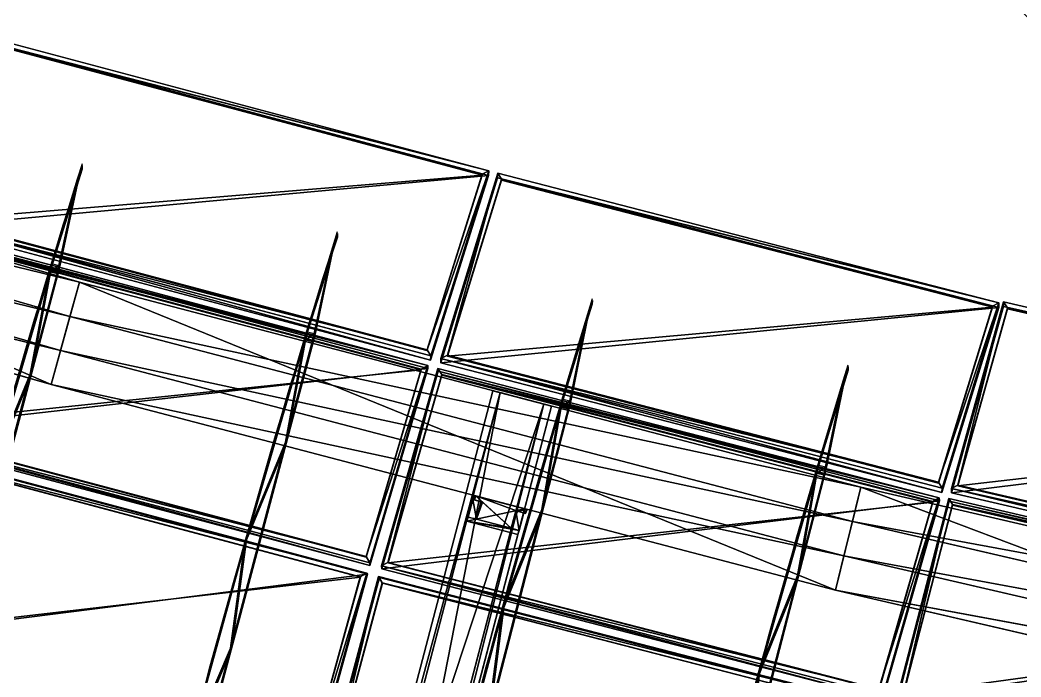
# Model space of a CAD drawing. Extents: x -372 to 678, y -263 to 741.
# Drawn here: x 123.182 to 127.896, y 26.174 to 29.269 of the extents above; entities that cross this region are included whole.
import ezdxf

# ---------------------------------------------------------------- set-up
doc = ezdxf.new("R2010")
doc.units = 0
doc.header["$LTSCALE"] = 0.0254
doc.layers.get('0').update_dxf_attribs({"linetype": 'CONTINUOUS'})
doc.layers.add('LOCATION_SNAPSHOT', color=144, linetype='CONTINUOUS')
doc.layers.add('LOCATION_TERRAIN', color=36, linetype='CONTINUOUS')

# ---------------------------------------------------------------- blocks, each defined once
blk = doc.blocks.new('LOCATION_SNAPSHOT')
at = {"color": 8}
mesh = blk.add_polyface(dxfattribs=at)
corners = [(-369.3084, -262.9446), (369.3059, 262.9472), (-371.8207, 259.3767), (371.8242, -259.3771)]
mesh.append_faces([[corners[k] for k in face] for face in [(0, 1, 2), (1, 0, 3)]], dxfattribs={"vtx0": -1, "color": 8})
blk = doc.blocks.new('LOCATION_TERRAIN')
at = {"color": 8}
mesh = blk.add_polyface(dxfattribs=at)
corners = [(131.7762, 25.5073, 4.919), (131.7163, 37.9436, 4.7628), (119.1547, 37.8831, 3.9578)]
mesh.append_faces([[corners[k] for k in face] for face in [(0, 1, 2)]], dxfattribs={"color": 8})
mesh = blk.add_polyface(dxfattribs=at)
corners = [(131.7762, 25.5073, 4.919), (119.1547, 37.8831, 3.9578), (119.2147, 25.4468, 4.0451)]
mesh.append_faces([[corners[k] for k in face] for face in [(0, 1, 2)]], dxfattribs={"color": 8})
blk = doc.blocks.new('GROUP_53')
at = {"color": 0}
for p, q in [((78.7781, 47.1716, -6.529), (75.1422, 48.0179, -6.1556)), ((78.6578, 46.6862, -6.029), (75.1422, 48.0179, -5.6556)), ((78.7781, 47.1716, -6.029), (75.1422, 48.0179, -5.6556)), ((78.6578, 46.6862, -6.029), (75.1422, 48.0179, -5.6556)), ((78.7781, 47.1716, -6.029), (75.1422, 48.0179, -5.6556)), ((78.7781, 47.1716, -6.529), (75.1422, 48.0179, -6.1556)), ((78.7781, 47.1716, -6.529), (75.1071, 47.8549, -6.1556)), ((78.738, 47.0098, -6.529), (75.1071, 47.8549, -6.1556)), ((78.7781, 47.1716, -6.529), (75.1071, 47.8549, -6.1556)), ((78.738, 47.0098, -6.529), (75.1071, 47.8549, -6.1556)), ((78.738, 47.0098, -6.279), (75.1071, 47.8549, -5.9056)), ((78.738, 47.0098, -6.279), (75.1071, 47.8549, -5.9056)), ((78.738, 47.0098, -6.279), (75.0719, 47.692, -5.9056)), ((78.6979, 46.848, -6.279), (75.0719, 47.692, -5.9056)), ((78.738, 47.0098, -6.279), (75.0719, 47.692, -5.9056)), ((78.6979, 46.848, -6.279), (75.0719, 47.692, -5.9056)), ((78.6979, 46.848, -6.529), (75.0719, 47.692, -6.1556)), ((78.6979, 46.848, -6.529), (75.0719, 47.692, -6.1556)), ((78.6979, 46.848, -6.529), (75.0368, 47.529, -6.1556)), ((78.6578, 46.6862, -6.529), (75.0368, 47.529, -6.1556)), ((78.6979, 46.848, -6.529), (75.0368, 47.529, -6.1556)), ((78.6578, 46.6862, -6.529), (75.0368, 47.529, -6.1556)), ((78.6578, 46.6862, -6.029), (75.0368, 47.529, -5.6556)), ((78.6578, 46.6862, -6.029), (75.0368, 47.529, -5.6556)), ((78.6578, 46.6862, -6.029), (78.7781, 47.1716, -6.029)), ((78.6578, 46.6862, -6.029), (78.7781, 47.1716, -6.029)), ((78.7781, 47.1716, -6.529), (78.738, 47.0098, -6.529)), ((78.7781, 47.1716, -6.529), (78.738, 47.0098, -6.529)), ((78.7781, 47.1716, -6.029), (78.7781, 47.1716, -6.529)), ((82.4706, 46.1994, -6.9053), (78.7781, 47.1716, -6.529)), ((82.3372, 45.7175, -6.4053), (78.7781, 47.1716, -6.029)), ((82.4706, 46.1994, -6.4053), (78.7781, 47.1716, -6.029)), ((82.3372, 45.7175, -6.4053), (78.7781, 47.1716, -6.029)), ((82.4706, 46.1994, -6.4053), (78.7781, 47.1716, -6.029)), ((82.4706, 46.1994, -6.9053), (78.7781, 47.1716, -6.529)), ((78.7781, 47.1716, -6.029), (78.7781, 47.1716, -6.529)), ((78.738, 47.0098, -6.279), (78.6979, 46.848, -6.279)), ((78.738, 47.0098, -6.279), (78.6979, 46.848, -6.279)), ((78.738, 47.0098, -6.529), (78.738, 47.0098, -6.279)), ((82.4706, 46.1994, -6.9053), (78.738, 47.0098, -6.529)), ((82.4262, 46.0387, -6.9053), (78.738, 47.0098, -6.529)), ((82.4706, 46.1994, -6.9053), (78.738, 47.0098, -6.529)), ((82.4262, 46.0387, -6.9053), (78.738, 47.0098, -6.529)), ((82.4262, 46.0387, -6.6553), (78.738, 47.0098, -6.279)), ((78.738, 47.0098, -6.529), (78.738, 47.0098, -6.279)), ((82.4262, 46.0387, -6.6553), (78.738, 47.0098, -6.279)), ((78.6979, 46.848, -6.529), (78.6578, 46.6862, -6.529)), ((78.6979, 46.848, -6.529), (78.6578, 46.6862, -6.529)), ((78.6979, 46.848, -6.279), (78.6979, 46.848, -6.529)), ((82.4262, 46.0387, -6.6553), (78.6979, 46.848, -6.279)), ((82.3817, 45.8781, -6.6553), (78.6979, 46.848, -6.279)), ((82.4262, 46.0387, -6.6553), (78.6979, 46.848, -6.279)), ((82.3817, 45.8781, -6.6553), (78.6979, 46.848, -6.279)), ((82.3817, 45.8781, -6.9053), (78.6979, 46.848, -6.529)), ((78.6979, 46.848, -6.279), (78.6979, 46.848, -6.529)), ((82.3817, 45.8781, -6.9053), (78.6979, 46.848, -6.529)), ((78.6578, 46.6862, -6.529), (78.6578, 46.6862, -6.029)), ((82.3817, 45.8781, -6.9053), (78.6578, 46.6862, -6.529)), ((82.3372, 45.7175, -6.9053), (78.6578, 46.6862, -6.529)), ((82.3817, 45.8781, -6.9053), (78.6578, 46.6862, -6.529)), ((82.3372, 45.7175, -6.9053), (78.6578, 46.6862, -6.529)), ((82.3372, 45.7175, -6.4053), (78.6578, 46.6862, -6.029)), ((78.6578, 46.6862, -6.529), (78.6578, 46.6862, -6.029)), ((82.3372, 45.7175, -6.4053), (78.6578, 46.6862, -6.029)), ((82.3372, 45.7175, -6.4053), (82.4706, 46.1994, -6.4053)), ((82.3372, 45.7175, -6.4053), (82.4706, 46.1994, -6.4053)), ((82.4706, 46.1994, -6.9053), (82.4262, 46.0387, -6.9053)), ((82.4706, 46.1994, -6.9053), (82.4262, 46.0387, -6.9053)), ((82.4706, 46.1994, -6.4053), (82.4706, 46.1994, -6.9053)), ((86.2204, 45.11, -7.2838), (82.4706, 46.1994, -6.9053)), ((86.0757, 44.6314, -6.7838), (82.4706, 46.1994, -6.4053)), ((86.2204, 45.11, -6.7838), (82.4706, 46.1994, -6.4053)), ((86.0757, 44.6314, -6.7838), (82.4706, 46.1994, -6.4053)), ((86.2204, 45.11, -6.7838), (82.4706, 46.1994, -6.4053)), ((86.2204, 45.11, -7.2838), (82.4706, 46.1994, -6.9053)), ((82.4706, 46.1994, -6.4053), (82.4706, 46.1994, -6.9053)), ((82.4262, 46.0387, -6.6553), (82.3817, 45.8781, -6.6553)), ((82.4262, 46.0387, -6.6553), (82.3817, 45.8781, -6.6553)), ((82.4262, 46.0387, -6.9053), (82.4262, 46.0387, -6.6553)), ((86.2204, 45.11, -7.2838), (82.4262, 46.0387, -6.9053)), ((86.1722, 44.9505, -7.2838), (82.4262, 46.0387, -6.9053)), ((86.2204, 45.11, -7.2838), (82.4262, 46.0387, -6.9053)), ((86.1722, 44.9505, -7.2838), (82.4262, 46.0387, -6.9053)), ((86.1722, 44.9505, -7.0338), (82.4262, 46.0387, -6.6553)), ((82.4262, 46.0387, -6.9053), (82.4262, 46.0387, -6.6553)), ((86.1722, 44.9505, -7.0338), (82.4262, 46.0387, -6.6553)), ((82.3817, 45.8781, -6.9053), (82.3372, 45.7175, -6.9053)), ((82.3817, 45.8781, -6.9053), (82.3372, 45.7175, -6.9053)), ((82.3817, 45.8781, -6.6553), (82.3817, 45.8781, -6.9053)), ((86.1722, 44.9505, -7.0338), (82.3817, 45.8781, -6.6553)), ((86.1239, 44.7909, -7.0338), (82.3817, 45.8781, -6.6553)), ((86.1722, 44.9505, -7.0338), (82.3817, 45.8781, -6.6553)), ((86.1239, 44.7909, -7.0338), (82.3817, 45.8781, -6.6553)), ((86.1239, 44.7909, -7.2838), (82.3817, 45.8781, -6.9053)), ((82.3817, 45.8781, -6.6553), (82.3817, 45.8781, -6.9053)), ((86.1239, 44.7909, -7.2838), (82.3817, 45.8781, -6.9053)), ((82.3372, 45.7175, -6.9053), (82.3372, 45.7175, -6.4053)), ((86.1239, 44.7909, -7.2838), (82.3372, 45.7175, -6.9053)), ((86.0757, 44.6314, -7.2838), (82.3372, 45.7175, -6.9053)), ((86.1239, 44.7909, -7.2838), (82.3372, 45.7175, -6.9053)), ((86.0757, 44.6314, -7.2838), (82.3372, 45.7175, -6.9053)), ((86.0757, 44.6314, -6.7838), (82.3372, 45.7175, -6.4053)), ((82.3372, 45.7175, -6.9053), (82.3372, 45.7175, -6.4053)), ((86.0757, 44.6314, -6.7838), (82.3372, 45.7175, -6.4053))]:
    blk.add_line(p, q, dxfattribs=at)
mesh = blk.add_polyface(dxfattribs=at)
corners = [(78.6578, 46.6862, -6.029), (75.1422, 48.0179, -5.6556), (75.0368, 47.529, -5.6556)]
mesh.append_faces([[corners[k] for k in face] for face in [(0, 1, 2)]], dxfattribs={"color": 0})
mesh = blk.add_polyface(dxfattribs=at)
corners = [(78.7781, 47.1716, -6.529), (75.1071, 47.8549, -6.1556), (75.1422, 48.0179, -6.1556)]
mesh.append_faces([[corners[k] for k in face] for face in [(0, 1, 2)]], dxfattribs={"color": 0})
mesh = blk.add_polyface(dxfattribs=at)
corners = [(78.7781, 47.1716, -6.029), (75.1422, 48.0179, -5.6556), (78.6578, 46.6862, -6.029)]
mesh.append_faces([[corners[k] for k in face] for face in [(0, 1, 2)]], dxfattribs={"color": 0})
mesh = blk.add_polyface(dxfattribs=at)
corners = [(75.1422, 48.0179, -6.1556), (78.7781, 47.1716, -6.029), (78.7781, 47.1716, -6.529), (75.1422, 48.0179, -5.6556)]
mesh.append_faces([[corners[k] for k in face] for face in [(0, 1, 2), (1, 0, 3)]], dxfattribs={"vtx0": -1, "color": 0})
mesh = blk.add_polyface(dxfattribs=at)
corners = [(78.738, 47.0098, -6.279), (75.0719, 47.692, -5.9056), (75.1071, 47.8549, -5.9056)]
mesh.append_faces([[corners[k] for k in face] for face in [(0, 1, 2)]], dxfattribs={"color": 0})
mesh = blk.add_polyface(dxfattribs=at)
corners = [(78.7781, 47.1716, -6.529), (78.738, 47.0098, -6.529), (75.1071, 47.8549, -6.1556)]
mesh.append_faces([[corners[k] for k in face] for face in [(0, 1, 2)]], dxfattribs={"color": 0})
mesh = blk.add_polyface(dxfattribs=at)
corners = [(78.738, 47.0098, -6.279), (75.1071, 47.8549, -6.1556), (78.738, 47.0098, -6.529), (75.1071, 47.8549, -5.9056)]
mesh.append_faces([[corners[k] for k in face] for face in [(0, 1, 2), (1, 0, 3)]], dxfattribs={"vtx0": -1, "color": 0})
mesh = blk.add_polyface(dxfattribs=at)
corners = [(78.6979, 46.848, -6.529), (75.0368, 47.529, -6.1556), (75.0719, 47.692, -6.1556)]
mesh.append_faces([[corners[k] for k in face] for face in [(0, 1, 2)]], dxfattribs={"color": 0})
mesh = blk.add_polyface(dxfattribs=at)
corners = [(78.738, 47.0098, -6.279), (78.6979, 46.848, -6.279), (75.0719, 47.692, -5.9056)]
mesh.append_faces([[corners[k] for k in face] for face in [(0, 1, 2)]], dxfattribs={"color": 0})
mesh = blk.add_polyface(dxfattribs=at)
corners = [(75.0719, 47.692, -6.1556), (78.6979, 46.848, -6.279), (78.6979, 46.848, -6.529), (75.0719, 47.692, -5.9056)]
mesh.append_faces([[corners[k] for k in face] for face in [(0, 1, 2), (1, 0, 3)]], dxfattribs={"vtx0": -1, "color": 0})
mesh = blk.add_polyface(dxfattribs=at)
corners = [(78.6979, 46.848, -6.529), (78.6578, 46.6862, -6.529), (75.0368, 47.529, -6.1556)]
mesh.append_faces([[corners[k] for k in face] for face in [(0, 1, 2)]], dxfattribs={"color": 0})
mesh = blk.add_polyface(dxfattribs=at)
corners = [(78.6578, 46.6862, -6.029), (75.0368, 47.529, -6.1556), (78.6578, 46.6862, -6.529), (75.0368, 47.529, -5.6556)]
mesh.append_faces([[corners[k] for k in face] for face in [(0, 1, 2), (1, 0, 3)]], dxfattribs={"vtx0": -1, "color": 0})
mesh = blk.add_polyface(dxfattribs=at)
corners = [(82.3372, 45.7175, -6.4053), (78.7781, 47.1716, -6.029), (78.6578, 46.6862, -6.029)]
mesh.append_faces([[corners[k] for k in face] for face in [(0, 1, 2)]], dxfattribs={"color": 0})
mesh = blk.add_polyface(dxfattribs=at)
corners = [(82.4706, 46.1994, -6.9053), (78.738, 47.0098, -6.529), (78.7781, 47.1716, -6.529)]
mesh.append_faces([[corners[k] for k in face] for face in [(0, 1, 2)]], dxfattribs={"color": 0})
mesh = blk.add_polyface(dxfattribs=at)
corners = [(82.4706, 46.1994, -6.4053), (78.7781, 47.1716, -6.029), (82.3372, 45.7175, -6.4053)]
mesh.append_faces([[corners[k] for k in face] for face in [(0, 1, 2)]], dxfattribs={"color": 0})
mesh = blk.add_polyface(dxfattribs=at)
corners = [(78.7781, 47.1716, -6.529), (82.4706, 46.1994, -6.4053), (82.4706, 46.1994, -6.9053), (78.7781, 47.1716, -6.029)]
mesh.append_faces([[corners[k] for k in face] for face in [(0, 1, 2), (1, 0, 3)]], dxfattribs={"vtx0": -1, "color": 0})
mesh = blk.add_polyface(dxfattribs=at)
corners = [(82.4262, 46.0387, -6.6553), (78.6979, 46.848, -6.279), (78.738, 47.0098, -6.279)]
mesh.append_faces([[corners[k] for k in face] for face in [(0, 1, 2)]], dxfattribs={"color": 0})
mesh = blk.add_polyface(dxfattribs=at)
corners = [(82.4706, 46.1994, -6.9053), (82.4262, 46.0387, -6.9053), (78.738, 47.0098, -6.529)]
mesh.append_faces([[corners[k] for k in face] for face in [(0, 1, 2)]], dxfattribs={"color": 0})
mesh = blk.add_polyface(dxfattribs=at)
corners = [(82.4262, 46.0387, -6.6553), (78.738, 47.0098, -6.529), (82.4262, 46.0387, -6.9053), (78.738, 47.0098, -6.279)]
mesh.append_faces([[corners[k] for k in face] for face in [(0, 1, 2), (1, 0, 3)]], dxfattribs={"vtx0": -1, "color": 0})
mesh = blk.add_polyface(dxfattribs=at)
corners = [(82.3817, 45.8781, -6.9053), (78.6578, 46.6862, -6.529), (78.6979, 46.848, -6.529)]
mesh.append_faces([[corners[k] for k in face] for face in [(0, 1, 2)]], dxfattribs={"color": 0})
mesh = blk.add_polyface(dxfattribs=at)
corners = [(82.4262, 46.0387, -6.6553), (82.3817, 45.8781, -6.6553), (78.6979, 46.848, -6.279)]
mesh.append_faces([[corners[k] for k in face] for face in [(0, 1, 2)]], dxfattribs={"color": 0})
mesh = blk.add_polyface(dxfattribs=at)
corners = [(78.6979, 46.848, -6.529), (82.3817, 45.8781, -6.6553), (82.3817, 45.8781, -6.9053), (78.6979, 46.848, -6.279)]
mesh.append_faces([[corners[k] for k in face] for face in [(0, 1, 2), (1, 0, 3)]], dxfattribs={"vtx0": -1, "color": 0})
mesh = blk.add_polyface(dxfattribs=at)
corners = [(82.3817, 45.8781, -6.9053), (82.3372, 45.7175, -6.9053), (78.6578, 46.6862, -6.529)]
mesh.append_faces([[corners[k] for k in face] for face in [(0, 1, 2)]], dxfattribs={"color": 0})
mesh = blk.add_polyface(dxfattribs=at)
corners = [(82.3372, 45.7175, -6.4053), (78.6578, 46.6862, -6.529), (82.3372, 45.7175, -6.9053), (78.6578, 46.6862, -6.029)]
mesh.append_faces([[corners[k] for k in face] for face in [(0, 1, 2), (1, 0, 3)]], dxfattribs={"vtx0": -1, "color": 0})
mesh = blk.add_polyface(dxfattribs=at)
corners = [(86.0757, 44.6314, -6.7838), (82.4706, 46.1994, -6.4053), (82.3372, 45.7175, -6.4053)]
mesh.append_faces([[corners[k] for k in face] for face in [(0, 1, 2)]], dxfattribs={"color": 0})
mesh = blk.add_polyface(dxfattribs=at)
corners = [(86.2204, 45.11, -7.2838), (82.4262, 46.0387, -6.9053), (82.4706, 46.1994, -6.9053)]
mesh.append_faces([[corners[k] for k in face] for face in [(0, 1, 2)]], dxfattribs={"color": 0})
mesh = blk.add_polyface(dxfattribs=at)
corners = [(86.2204, 45.11, -6.7838), (82.4706, 46.1994, -6.4053), (86.0757, 44.6314, -6.7838)]
mesh.append_faces([[corners[k] for k in face] for face in [(0, 1, 2)]], dxfattribs={"color": 0})
mesh = blk.add_polyface(dxfattribs=at)
corners = [(82.4706, 46.1994, -6.9053), (86.2204, 45.11, -6.7838), (86.2204, 45.11, -7.2838), (82.4706, 46.1994, -6.4053)]
mesh.append_faces([[corners[k] for k in face] for face in [(0, 1, 2), (1, 0, 3)]], dxfattribs={"vtx0": -1, "color": 0})
mesh = blk.add_polyface(dxfattribs=at)
corners = [(86.1722, 44.9505, -7.0338), (82.3817, 45.8781, -6.6553), (82.4262, 46.0387, -6.6553)]
mesh.append_faces([[corners[k] for k in face] for face in [(0, 1, 2)]], dxfattribs={"color": 0})
mesh = blk.add_polyface(dxfattribs=at)
corners = [(86.2204, 45.11, -7.2838), (86.1722, 44.9505, -7.2838), (82.4262, 46.0387, -6.9053)]
mesh.append_faces([[corners[k] for k in face] for face in [(0, 1, 2)]], dxfattribs={"color": 0})
mesh = blk.add_polyface(dxfattribs=at)
corners = [(86.1722, 44.9505, -7.0338), (82.4262, 46.0387, -6.9053), (86.1722, 44.9505, -7.2838), (82.4262, 46.0387, -6.6553)]
mesh.append_faces([[corners[k] for k in face] for face in [(0, 1, 2), (1, 0, 3)]], dxfattribs={"vtx0": -1, "color": 0})
mesh = blk.add_polyface(dxfattribs=at)
corners = [(86.1239, 44.7909, -7.2838), (82.3372, 45.7175, -6.9053), (82.3817, 45.8781, -6.9053)]
mesh.append_faces([[corners[k] for k in face] for face in [(0, 1, 2)]], dxfattribs={"color": 0})
mesh = blk.add_polyface(dxfattribs=at)
corners = [(86.1722, 44.9505, -7.0338), (86.1239, 44.7909, -7.0338), (82.3817, 45.8781, -6.6553)]
mesh.append_faces([[corners[k] for k in face] for face in [(0, 1, 2)]], dxfattribs={"color": 0})
mesh = blk.add_polyface(dxfattribs=at)
corners = [(82.3817, 45.8781, -6.9053), (86.1239, 44.7909, -7.0338), (86.1239, 44.7909, -7.2838), (82.3817, 45.8781, -6.6553)]
mesh.append_faces([[corners[k] for k in face] for face in [(0, 1, 2), (1, 0, 3)]], dxfattribs={"vtx0": -1, "color": 0})
mesh = blk.add_polyface(dxfattribs=at)
corners = [(86.1239, 44.7909, -7.2838), (86.0757, 44.6314, -7.2838), (82.3372, 45.7175, -6.9053)]
mesh.append_faces([[corners[k] for k in face] for face in [(0, 1, 2)]], dxfattribs={"color": 0})
mesh = blk.add_polyface(dxfattribs=at)
corners = [(86.0757, 44.6314, -6.7838), (82.3372, 45.7175, -6.9053), (86.0757, 44.6314, -7.2838), (82.3372, 45.7175, -6.4053)]
mesh.append_faces([[corners[k] for k in face] for face in [(0, 1, 2), (1, 0, 3)]], dxfattribs={"vtx0": -1, "color": 0})
blk = doc.blocks.new('GROUP217_1')
at = {"color": 9}
blk.add_blockref('GROUP_53', (0, 0), dxfattribs=at)
blk = doc.blocks.new('GROUP216_2')
at = {"color": 0}
blk.add_blockref('GROUP217_1', (0, 0), dxfattribs=at)
blk = doc.blocks.new('SOLAR_PANEL_1')
at = {"color": 0}
for p, q in [((0, 0.025), (0, 2.475)), ((0, 2.475), (1, 2.475)), ((0, 2.475), (1, 2.475)), ((0, 2.475), (0, 2.475, 0.05)), ((0, 2.475, 0.05), (1, 2.475, 0.05)), ((0, 0.025), (0, 2.475)), ((0, 0.025, 0.05), (0, 2.475, 0.05)), ((0, 2.475), (0, 2.475, 0.05)), ((0, 2.475, 0.05), (1, 2.475, 0.05)), ((0, 0.025, 0.05), (0, 2.475, 0.05)), ((1, 2.475), (1, 0.025)), ((1, 2.475), (1, 0.025)), ((1, 2.475), (1, 2.475, 0.05)), ((1, 2.475, 0.05), (1, 0.025, 0.05)), ((1, 2.475), (1, 2.475, 0.05)), ((1, 2.475, 0.05), (1, 0.025, 0.05)), ((0.975, 2.45, 0.05), (0.025, 2.45, 0.05)), ((0.025, 2.45, 0.05), (0.025, 0.05, 0.05)), ((0.975, 2.45, 0.05), (0.025, 2.45, 0.05)), ((0.025, 2.45, 0.05), (0.025, 2.45, 0.04)), ((0.975, 2.45, 0.04), (0.025, 2.45, 0.04)), ((0.025, 2.45, 0.05), (0.025, 0.05, 0.05)), ((0.025, 2.45, 0.04), (0.025, 0.05, 0.04)), ((0.025, 2.45, 0.05), (0.025, 2.45, 0.04)), ((0.025, 2.45, 0.04), (0.025, 0.05, 0.04)), ((0.975, 2.45, 0.04), (0.025, 2.45, 0.04)), ((0.975, 0.05, 0.05), (0.975, 2.45, 0.05)), ((0.975, 2.45, 0.05), (0.975, 2.45, 0.04)), ((0.975, 0.05, 0.05), (0.975, 2.45, 0.05)), ((0.975, 2.45, 0.05), (0.975, 2.45, 0.04)), ((0.975, 0.05, 0.04), (0.975, 2.45, 0.04)), ((0.975, 0.05, 0.04), (0.975, 2.45, 0.04)), ((0.025, 0.05, 0.05), (0.975, 0.05, 0.05)), ((0.025, 0.05, 0.05), (0.025, 0.05, 0.04)), ((0.025, 0.05, 0.05), (0.975, 0.05, 0.05)), ((0.025, 0.05, 0.04), (0.975, 0.05, 0.04)), ((0.025, 0.05, 0.05), (0.025, 0.05, 0.04)), ((0.025, 0.05, 0.04), (0.975, 0.05, 0.04)), ((0.975, 0.05, 0.05), (0.975, 0.05, 0.04)), ((0.975, 0.05, 0.05), (0.975, 0.05, 0.04)), ((1, 0.025), (0, 0.025)), ((0, 0.025), (0, 0.025, 0.05)), ((1, 0.025), (0, 0.025)), ((1, 0.025, 0.05), (0, 0.025, 0.05)), ((0, 0.025), (0, 0.025, 0.05)), ((1, 0.025, 0.05), (0, 0.025, 0.05)), ((1, 0.025), (1, 0.025, 0.05)), ((1, 0.025), (1, 0.025, 0.05))]:
    blk.add_line(p, q, dxfattribs=at)
mesh = blk.add_polyface(dxfattribs=at)
corners = [(0, 2.475), (1, 0.025), (0, 0.025), (1, 2.475)]
mesh.append_faces([[corners[k] for k in face] for face in [(0, 1, 2), (1, 0, 3)]], dxfattribs={"vtx0": -1, "color": 0})
mesh = blk.add_polyface(dxfattribs=at)
corners = [(0, 2.475, 0.05), (1, 2.475), (0, 2.475), (1, 2.475, 0.05)]
mesh.append_faces([[corners[k] for k in face] for face in [(0, 1, 2), (1, 0, 3)]], dxfattribs={"vtx0": -1, "color": 0})
mesh = blk.add_polyface(dxfattribs=at)
corners = [(0, 2.475, 0.05), (0, 0.025), (0, 0.025, 0.05), (0, 2.475)]
mesh.append_faces([[corners[k] for k in face] for face in [(0, 1, 2), (1, 0, 3)]], dxfattribs={"vtx0": -1, "color": 0})
mesh = blk.add_polyface(dxfattribs=at)
corners = [(0, 0.025, 0.05), (0.025, 0.05, 0.05), (0, 2.475, 0.05), (1, 0.025, 0.05), (0.975, 0.05, 0.05), (0.975, 2.45, 0.05), (0.025, 2.45, 0.05), (1, 2.475, 0.05)]
mesh.append_faces([[corners[k] for k in face] for face in [(0, 1, 2), (1, 3, 4), (4, 3, 5), (2, 6, 7), (6, 2, 1), (7, 5, 3)]], dxfattribs={"vtx0": -1, "vtx1": -1, "color": 0})
mesh.append_faces([[corners[k] for k in face] for face in [(1, 0, 3), (7, 6, 5)]], dxfattribs={"vtx0": -1, "vtx2": -1, "color": 0})
mesh = blk.add_polyface(dxfattribs=at)
corners = [(1, 2.475), (1, 0.025, 0.05), (1, 0.025), (1, 2.475, 0.05)]
mesh.append_faces([[corners[k] for k in face] for face in [(0, 1, 2), (1, 0, 3)]], dxfattribs={"vtx0": -1, "color": 0})
mesh = blk.add_polyface(dxfattribs=at)
corners = [(0.975, 2.45, 0.05), (0.025, 2.45, 0.04), (0.975, 2.45, 0.04), (0.025, 2.45, 0.05)]
mesh.append_faces([[corners[k] for k in face] for face in [(0, 1, 2), (1, 0, 3)]], dxfattribs={"vtx0": -1, "color": 0})
mesh = blk.add_polyface(dxfattribs=at)
corners = [(0.025, 2.45, 0.04), (0.025, 0.05, 0.05), (0.025, 0.05, 0.04), (0.025, 2.45, 0.05)]
mesh.append_faces([[corners[k] for k in face] for face in [(0, 1, 2), (1, 0, 3)]], dxfattribs={"vtx0": -1, "color": 0})
at = {"color": 153}
mesh = blk.add_polyface(dxfattribs=at)
corners = [(0.975, 0.05, 0.04), (0.025, 2.45, 0.04), (0.025, 0.05, 0.04), (0.975, 2.45, 0.04)]
mesh.append_faces([[corners[k] for k in face] for face in [(0, 1, 2), (1, 0, 3)]], dxfattribs={"vtx0": -1, "color": 153})
at = {"color": 0}
mesh = blk.add_polyface(dxfattribs=at)
corners = [(0.975, 2.45, 0.05), (0.975, 0.05, 0.04), (0.975, 0.05, 0.05), (0.975, 2.45, 0.04)]
mesh.append_faces([[corners[k] for k in face] for face in [(0, 1, 2), (1, 0, 3)]], dxfattribs={"vtx0": -1, "color": 0})
mesh = blk.add_polyface(dxfattribs=at)
corners = [(0.025, 0.05, 0.04), (0.975, 0.05, 0.05), (0.975, 0.05, 0.04), (0.025, 0.05, 0.05)]
mesh.append_faces([[corners[k] for k in face] for face in [(0, 1, 2), (1, 0, 3)]], dxfattribs={"vtx0": -1, "color": 0})
mesh = blk.add_polyface(dxfattribs=at)
corners = [(1, 0.025), (0, 0.025, 0.05), (0, 0.025), (1, 0.025, 0.05)]
mesh.append_faces([[corners[k] for k in face] for face in [(0, 1, 2), (1, 0, 3)]], dxfattribs={"vtx0": -1, "color": 0})
blk = doc.blocks.new('SOLAR_PANEL_STRUCTURE')
at = {"color": 0}
for p, q in [((5.0137, 0, -0.0089), (2.9803, 0, -0.0089)), ((2.9803, 0, 0.0311), (3.4565, 0, 0.0311)), ((3.4565, 0, 0.0311), (2.9803, 0, 0.716)), ((3.021, 0, 0.7275), (3.4958, 0, 0.0447)), ((3.4958, 0, 0.0447), (3.9705, 0, 0.6472)), ((4.0088, 0, 0.6311), (3.536, 0, 0.0311)), ((3.536, 0, 0.0311), (4.4568, 0, 0.0311)), ((4.4568, 0, 0.0311), (4.0088, 0, 0.6311)), ((4.0593, 0, 0.6304), (4.5005, 0, 0.0393)), ((4.5005, 0, 0.0393), (4.9642, 0, 0.3962)), ((4.5554, 0, 0.0311), (4.9889, 0, 0.0311)), ((4.9889, 0, 0.3647), (4.5554, 0, 0.0311)), ((4.9889, 0, 0.0311), (4.9889, 0, 0.3647)), ((5.4167, 0, 0.2003), (5.0137, 0, -0.0089)), ((5.0289, 0, 0.3744), (5.0289, 0, 0.044)), ((5.0289, 0, 0.044), (5.3701, 0, 0.2212)), ((5.4963, 0, 0.1646), (5.5126, 0, 0.2011))]:
    blk.add_line(p, q, dxfattribs=at)
at = {"color": 0, "extrusion": (4.81162e-16, 1, -7.04887e-16)}
blk.add_arc((-2.9803, -5.3738), 6.1449, 90, 114.4293, dxfattribs=at)
at = {"color": 0}
mesh = blk.add_polyface(dxfattribs=at)
corners = [(4.4568, 0, 0.0311), (4.5554, 0, 0.0311), (3.536, 0, 0.0311), (4.5005, 0, 0.0393), (4.9889, 0, 0.3647), (4.9642, 0, 0.3962), (5.0289, 0, 0.3744), (4.0088, 0, 0.6311), (4.0593, 0, 0.6304), (3.4958, 0, 0.0447), (3.9705, 0, 0.6472), (3.4565, 0, 0.0311), (2.9803, 0, 0.716), (3.021, 0, 0.7275), (2.9803, 0, 0.7711), (5.0137, 0, -0.0089), (5.0289, 0, 0.044), (5.4167, 0, 0.2003), (4.9889, 0, 0.0311), (2.9803, 0, -0.0089), (5.3701, 0, 0.2212), (5.5126, 0, 0.2011), (5.0155, 0, 0.4243), (4.0126, 0, 0.6838), (5.4963, 0, 0.1646), (2.9803, 0, 0.0311)]
mesh.append_faces([[corners[k] for k in face] for face in [(0, 1, 2), (1, 3, 4), (7, 3, 0), (3, 7, 8), (9, 12, 13), (15, 16, 17), (18, 2, 1), (21, 20, 22), (22, 8, 23), (23, 13, 14), (4, 16, 18), (16, 4, 6)]], dxfattribs={"vtx0": -1, "vtx1": -1, "color": 0})
mesh.append_faces([[corners[k] for k in face] for face in [(1, 0, 3), (4, 5, 6), (11, 9, 2), (16, 15, 18), (18, 19, 11), (18, 11, 2), (17, 20, 21), (22, 6, 5), (23, 8, 7), (23, 7, 10)]], dxfattribs={"vtx0": -1, "vtx1": -1, "vtx2": -1, "color": 0})
mesh.append_faces([[corners[k] for k in face] for face in [(4, 3, 5), (9, 7, 2), (7, 9, 10), (9, 11, 12), (13, 12, 14), (18, 15, 19), (17, 16, 20), (22, 20, 6), (22, 5, 8), (23, 10, 13)]], dxfattribs={"vtx0": -1, "vtx2": -1, "color": 0})
mesh.append_faces([[corners[k] for k in face] for face in [(25, 11, 19)]], dxfattribs={"vtx1": -1, "color": 0})
mesh.append_faces([[corners[k] for k in face] for face in [(21, 24, 17)]], dxfattribs={"vtx2": -1, "color": 0})
blk = doc.blocks.new('GROUP0_4')
at = {"color": 0, "extrusion": (-0.084688, 3.20437e-17, 0.996408), "rotation": 90.00000000000004}
blk.add_blockref('SOLAR_PANEL_1', (1.25, -2.6781, 1.1745), dxfattribs=at)
at = {"color": 0, "extrusion": (0.084688, -2.46519e-32, 0.996408), "rotation": 270.0000000000001}
blk.add_blockref('SOLAR_PANEL_1', (-1.25, 1.8093, 0.8781), dxfattribs=at)
at = {"color": 0, "extrusion": (0.251634, -1.95439e-17, 0.967823), "rotation": 270}
blk.add_blockref('SOLAR_PANEL_1', (-1.25, 0.903, 0.7326), dxfattribs=at)
at = {"color": 0, "extrusion": (0.411361, -1.95439e-17, 0.911472), "rotation": 270}
blk.add_blockref('SOLAR_PANEL_1', (-1.25, -0.0149, 0.7421), dxfattribs=at)
at = {"color": 9}
for p in [(-4.7303, 0.625, 0.2589), (-4.7303, -0.625, 0.2589)]:
    blk.add_blockref('SOLAR_PANEL_STRUCTURE', p, dxfattribs=at)
blk = doc.blocks.new('GROUP_17')
at = {"color": 0}
for p, q in [((3.5, 0.25, 0.375), (-0.5, 0.25, 0.375)), ((-0.5, 0.25, 0.375), (-0.5, 0, 0.375)), ((-0.5, 0.25), (3.5, 0.25)), ((-0.5, 0.25), (-0.5, 0)), ((-0.5, 0.25, 0.375), (-0.5, 0.25)), ((3.5, 0.25, 0.375), (-0.5, 0.25, 0.375)), ((-0.5, 0.25), (3.5, 0.25)), ((-0.5, 0.25, 0.375), (-0.5, 0.25)), ((-0.5, 0.25), (-0.5, 0)), ((-0.5, 0.25, 0.375), (-0.5, 0, 0.375)), ((3.5, 0.25, 0.375), (3.5, 0, 0.375)), ((3.5, 0.25), (3.5, 0.25, 0.375)), ((3.5, 0.25, 0.375), (3.5, 0, 0.375)), ((3.5, 0.25), (3.5, 0)), ((3.5, 0.25), (3.5, 0)), ((3.5, 0.25), (3.5, 0.25, 0.375)), ((3.5, 0, 0.375), (-0.5, 0, 0.375)), ((-0.5, 0), (3.5, 0)), ((-0.5, 0, 0.375), (-0.5, 0)), ((-0.5, 0, 0.375), (-0.5, 0)), ((-0.5, 0), (3.5, 0)), ((3.5, 0, 0.375), (-0.5, 0, 0.375)), ((3.5, 0), (3.5, 0, 0.375)), ((3.5, 0), (3.5, 0, 0.375))]:
    blk.add_line(p, q, dxfattribs=at)
mesh = blk.add_polyface(dxfattribs=at)
corners = [(3.5, 0, 0.375), (-0.5, 0.25, 0.375), (-0.5, 0, 0.375), (3.5, 0.25, 0.375)]
mesh.append_faces([[corners[k] for k in face] for face in [(0, 1, 2), (1, 0, 3)]], dxfattribs={"vtx0": -1, "color": 0})
mesh = blk.add_polyface(dxfattribs=at)
corners = [(3.5, 0.25), (-0.5, 0), (-0.5, 0.25), (3.5, 0)]
mesh.append_faces([[corners[k] for k in face] for face in [(0, 1, 2), (1, 0, 3)]], dxfattribs={"vtx0": -1, "color": 0})
mesh = blk.add_polyface(dxfattribs=at)
corners = [(-0.5, 0.25, 0.375), (3.5, 0.25), (-0.5, 0.25), (3.5, 0.25, 0.375)]
mesh.append_faces([[corners[k] for k in face] for face in [(0, 1, 2), (1, 0, 3)]], dxfattribs={"vtx0": -1, "color": 0})
mesh = blk.add_polyface(dxfattribs=at)
corners = [(-0.5, 0, 0.375), (-0.5, 0.25), (-0.5, 0), (-0.5, 0.25, 0.375)]
mesh.append_faces([[corners[k] for k in face] for face in [(0, 1, 2), (1, 0, 3)]], dxfattribs={"vtx0": -1, "color": 0})
mesh = blk.add_polyface(dxfattribs=at)
corners = [(3.5, 0.25), (3.5, 0, 0.375), (3.5, 0), (3.5, 0.25, 0.375)]
mesh.append_faces([[corners[k] for k in face] for face in [(0, 1, 2), (1, 0, 3)]], dxfattribs={"vtx0": -1, "color": 0})
mesh = blk.add_polyface(dxfattribs=at)
corners = [(3.5, 0, 0.375), (-0.5, 0), (3.5, 0), (-0.5, 0, 0.375)]
mesh.append_faces([[corners[k] for k in face] for face in [(0, 1, 2), (1, 0, 3)]], dxfattribs={"vtx0": -1, "color": 0})
blk = doc.blocks.new('GROUP_14')
at = {"color": 0}
for p, q in [((0, 0.25, 0.125), (0.125, 0.25, 0.125)), ((0, 0, 0.125), (0, 0.25, 0.125)), ((0.02, 0.25, 0.105), (0, 0.25, 0.125)), ((0, 0.25, 0.125), (0.125, 0.25, 0.125)), ((0, 0, 0.125), (0, 0.25, 0.125)), ((0.02, 0.25, 0.105), (0, 0.25, 0.125)), ((0.105, 0.25, 0.105), (0.02, 0.25, 0.105)), ((0.02, 0.25, 0.105), (0.02, 0.21, 0.105)), ((0.105, 0.25, 0.105), (0.02, 0.25, 0.105)), ((0.02, 0.25, 0.105), (0.02, 0.21, 0.105)), ((0.105, 0.25, 0.02), (0.105, 0.25, 0.105)), ((0.105, 0.25, 0.02), (0.105, 0.21, 0.02)), ((0.105, 0.25, 0.105), (0.105, 0.21, 0.105)), ((0.105, 0.25, 0.105), (0.105, 0.21, 0.105)), ((0.125, 0.25), (0.105, 0.25, 0.02)), ((0.105, 0.25, 0.02), (0.105, 0.25, 0.105)), ((0.105, 0.25, 0.02), (0.105, 0.21, 0.02)), ((0.125, 0.25), (0.105, 0.25, 0.02)), ((0.125, 0.25, 0.125), (0.125, 0, 0.125)), ((0.125, 0), (0.125, 0.25)), ((0.125, 0.25, 0.125), (0.125, 0.25)), ((0.125, 0.25, 0.125), (0.125, 0, 0.125)), ((0.125, 0.25, 0.125), (0.125, 0.25)), ((0.125, 0), (0.125, 0.25)), ((0.105, 0.21, 0.105), (0.02, 0.21, 0.105)), ((0.105, 0.21, 0.02), (0.02, 0.21, 0.105)), ((0.105, 0.21, 0.105), (0.02, 0.21, 0.105)), ((0.105, 0.21, 0.02), (0.02, 0.21, 0.105)), ((0.105, 0.21, 0.02), (0.105, 0.21, 0.105)), ((0.105, 0.21, 0.02), (0.105, 0.21, 0.105)), ((0.125, 0, 0.125), (0, 0, 0.125)), ((0.02, 0, 0.105), (0, 0, 0.125)), ((0.02, 0, 0.105), (0, 0, 0.125)), ((0.125, 0, 0.125), (0, 0, 0.125)), ((0.02, 0, 0.105), (0.02, 0.04, 0.105)), ((0.105, 0.04, 0.105), (0.02, 0.04, 0.105)), ((0.105, 0.04, 0.02), (0.02, 0.04, 0.105)), ((0.105, 0.04, 0.105), (0.02, 0.04, 0.105)), ((0.105, 0.04, 0.02), (0.02, 0.04, 0.105)), ((0.02, 0, 0.105), (0.02, 0.04, 0.105)), ((0.105, 0, 0.105), (0.02, 0, 0.105)), ((0.105, 0, 0.105), (0.02, 0, 0.105)), ((0.105, 0, 0.105), (0.105, 0.04, 0.105)), ((0.105, 0, 0.105), (0.105, 0.04, 0.105)), ((0.105, 0.04, 0.02), (0.105, 0.04, 0.105)), ((0.105, 0, 0.02), (0.105, 0.04, 0.02)), ((0.105, 0.04, 0.02), (0.105, 0.04, 0.105)), ((0.105, 0, 0.02), (0.105, 0.04, 0.02)), ((0.105, 0, 0.02), (0.105, 0, 0.105)), ((0.125, 0), (0.105, 0, 0.02)), ((0.105, 0, 0.02), (0.105, 0, 0.105)), ((0.125, 0), (0.105, 0, 0.02)), ((0.125, 0, 0.125), (0.125, 0)), ((0.125, 0, 0.125), (0.125, 0))]:
    blk.add_line(p, q, dxfattribs=at)
mesh = blk.add_polyface(dxfattribs=at)
corners = [(0.125, 0, 0.125), (0, 0.25, 0.125), (0, 0, 0.125), (0.125, 0.25, 0.125)]
mesh.append_faces([[corners[k] for k in face] for face in [(0, 1, 2), (1, 0, 3)]], dxfattribs={"vtx0": -1, "color": 0})
mesh = blk.add_polyface(dxfattribs=at)
corners = [(0, 0.25, 0.125), (0.105, 0.25, 0.105), (0.02, 0.25, 0.105), (0.125, 0.25, 0.125), (0.105, 0.25, 0.02), (0.125, 0.25)]
mesh.append_faces([[corners[k] for k in face] for face in [(0, 1, 2), (4, 3, 5)]], dxfattribs={"vtx0": -1, "color": 0})
mesh.append_faces([[corners[k] for k in face] for face in [(1, 0, 3), (3, 4, 1)]], dxfattribs={"vtx0": -1, "vtx2": -1, "color": 0})
mesh = blk.add_polyface(dxfattribs=at)
corners = [(0, 0.25, 0.125), (0.02, 0, 0.105), (0, 0, 0.125), (0.02, 0.04, 0.105), (0.02, 0.21, 0.105), (0.105, 0.21, 0.02), (0.02, 0.25, 0.105), (0.105, 0.04, 0.02), (0.125, 0), (0.105, 0, 0.02), (0.125, 0.25), (0.105, 0.25, 0.02)]
mesh.append_faces([[corners[k] for k in face] for face in [(0, 1, 2), (4, 0, 6), (7, 8, 9), (10, 5, 11)]], dxfattribs={"vtx0": -1, "color": 0})
mesh.append_faces([[corners[k] for k in face] for face in [(1, 0, 3), (8, 7, 10)]], dxfattribs={"vtx0": -1, "vtx1": -1, "color": 0})
mesh.append_faces([[corners[k] for k in face] for face in [(3, 0, 4), (10, 3, 5)]], dxfattribs={"vtx0": -1, "vtx1": -1, "vtx2": -1, "color": 0})
mesh.append_faces([[corners[k] for k in face] for face in [(3, 4, 5), (10, 7, 3)]], dxfattribs={"vtx0": -1, "vtx2": -1, "color": 0})
mesh = blk.add_polyface(dxfattribs=at)
corners = [(0.105, 0.25, 0.105), (0.02, 0.21, 0.105), (0.02, 0.25, 0.105), (0.105, 0.21, 0.105)]
mesh.append_faces([[corners[k] for k in face] for face in [(0, 1, 2), (1, 0, 3)]], dxfattribs={"vtx0": -1, "color": 0})
mesh = blk.add_polyface(dxfattribs=at)
corners = [(0.105, 0.21, 0.105), (0.105, 0.25, 0.02), (0.105, 0.21, 0.02), (0.105, 0.25, 0.105)]
mesh.append_faces([[corners[k] for k in face] for face in [(0, 1, 2), (1, 0, 3)]], dxfattribs={"vtx0": -1, "color": 0})
mesh = blk.add_polyface(dxfattribs=at)
corners = [(0.125, 0.25), (0.125, 0, 0.125), (0.125, 0), (0.125, 0.25, 0.125)]
mesh.append_faces([[corners[k] for k in face] for face in [(0, 1, 2), (1, 0, 3)]], dxfattribs={"vtx0": -1, "color": 0})
mesh = blk.add_polyface(dxfattribs=at)
corners = [(0.105, 0.21, 0.105), (0.105, 0.21, 0.02), (0.02, 0.21, 0.105)]
mesh.append_faces([[corners[k] for k in face] for face in [(0, 1, 2)]], dxfattribs={"color": 0})
mesh = blk.add_polyface(dxfattribs=at)
corners = [(0.125, 0, 0.125), (0.105, 0, 0.02), (0.125, 0), (0.105, 0, 0.105), (0.02, 0, 0.105), (0, 0, 0.125)]
mesh.append_faces([[corners[k] for k in face] for face in [(0, 1, 2), (4, 0, 5)]], dxfattribs={"vtx0": -1, "color": 0})
mesh.append_faces([[corners[k] for k in face] for face in [(1, 0, 3), (3, 0, 4)]], dxfattribs={"vtx0": -1, "vtx1": -1, "color": 0})
mesh = blk.add_polyface(dxfattribs=at)
corners = [(0.105, 0.04, 0.105), (0.02, 0, 0.105), (0.02, 0.04, 0.105), (0.105, 0, 0.105)]
mesh.append_faces([[corners[k] for k in face] for face in [(0, 1, 2), (1, 0, 3)]], dxfattribs={"vtx0": -1, "color": 0})
mesh = blk.add_polyface(dxfattribs=at)
corners = [(0.02, 0.04, 0.105), (0.105, 0.04, 0.02), (0.105, 0.04, 0.105)]
mesh.append_faces([[corners[k] for k in face] for face in [(0, 1, 2)]], dxfattribs={"color": 0})
mesh = blk.add_polyface(dxfattribs=at)
corners = [(0.105, 0, 0.105), (0.105, 0.04, 0.02), (0.105, 0, 0.02), (0.105, 0.04, 0.105)]
mesh.append_faces([[corners[k] for k in face] for face in [(0, 1, 2), (1, 0, 3)]], dxfattribs={"vtx0": -1, "color": 0})
blk = doc.blocks.new('GROUP_12')
at = {"color": 0}
for name, p in [('GROUP_17', (0.5, 0, 8)), ('GROUP_14', (3.375, 0, 7.875))]:
    blk.add_blockref(name, p, dxfattribs=at)
blk = doc.blocks.new('GROUP5_1')
at = {"color": 9}
blk.add_blockref('GROUP_12', (-3.75, -0.125, -7.75), dxfattribs=at)
blk = doc.blocks.new('GROUP266_1')
at = {"color": 0, "extrusion": (-0.094689, 0.025243, 0.995187), "rotation": 180}
blk.add_blockref('GROUP0_4', (-58.6424, 113.1698, 0.128), dxfattribs=at)
at = {"color": 0, "extrusion": (-0.095298, 0.024647, 0.995144), "rotation": 180}
blk.add_blockref('GROUP0_4', (-57.7934, 116.1042, 0.0351), dxfattribs=at)
at = {"color": 0, "extrusion": (-0.097129, 0.022537, 0.995017), "rotation": 180}
blk.add_blockref('GROUP0_4', (-54.8559, 120.0126, -0.2557), dxfattribs=at)
at = {"color": 0, "extrusion": (-0.095091, 0.024872, 0.995158), "rotation": 180}
blk.add_blockref('GROUP5_1', (-58.1111, 115.1116, 0.0675), dxfattribs=at)

msp = doc.modelspace()

# ---------------------------------------------------------------- block references
at = {"color": 0}
msp.add_blockref('GROUP266_1', (0, 0), dxfattribs=at)
at = {"color": 0, "rotation": 180.0577333342326}
msp.add_blockref('GROUP216_2', (205.7526, 73.8338, 17.8195), dxfattribs=at)
at = {"layer": 'LOCATION_SNAPSHOT', "color": 0}
msp.add_blockref('LOCATION_SNAPSHOT', (0, 0), dxfattribs=at)
at = {"layer": 'LOCATION_TERRAIN', "color": 0}
msp.add_blockref('LOCATION_TERRAIN', (0, 0), dxfattribs=at)

doc.saveas('drawing.dxf')
